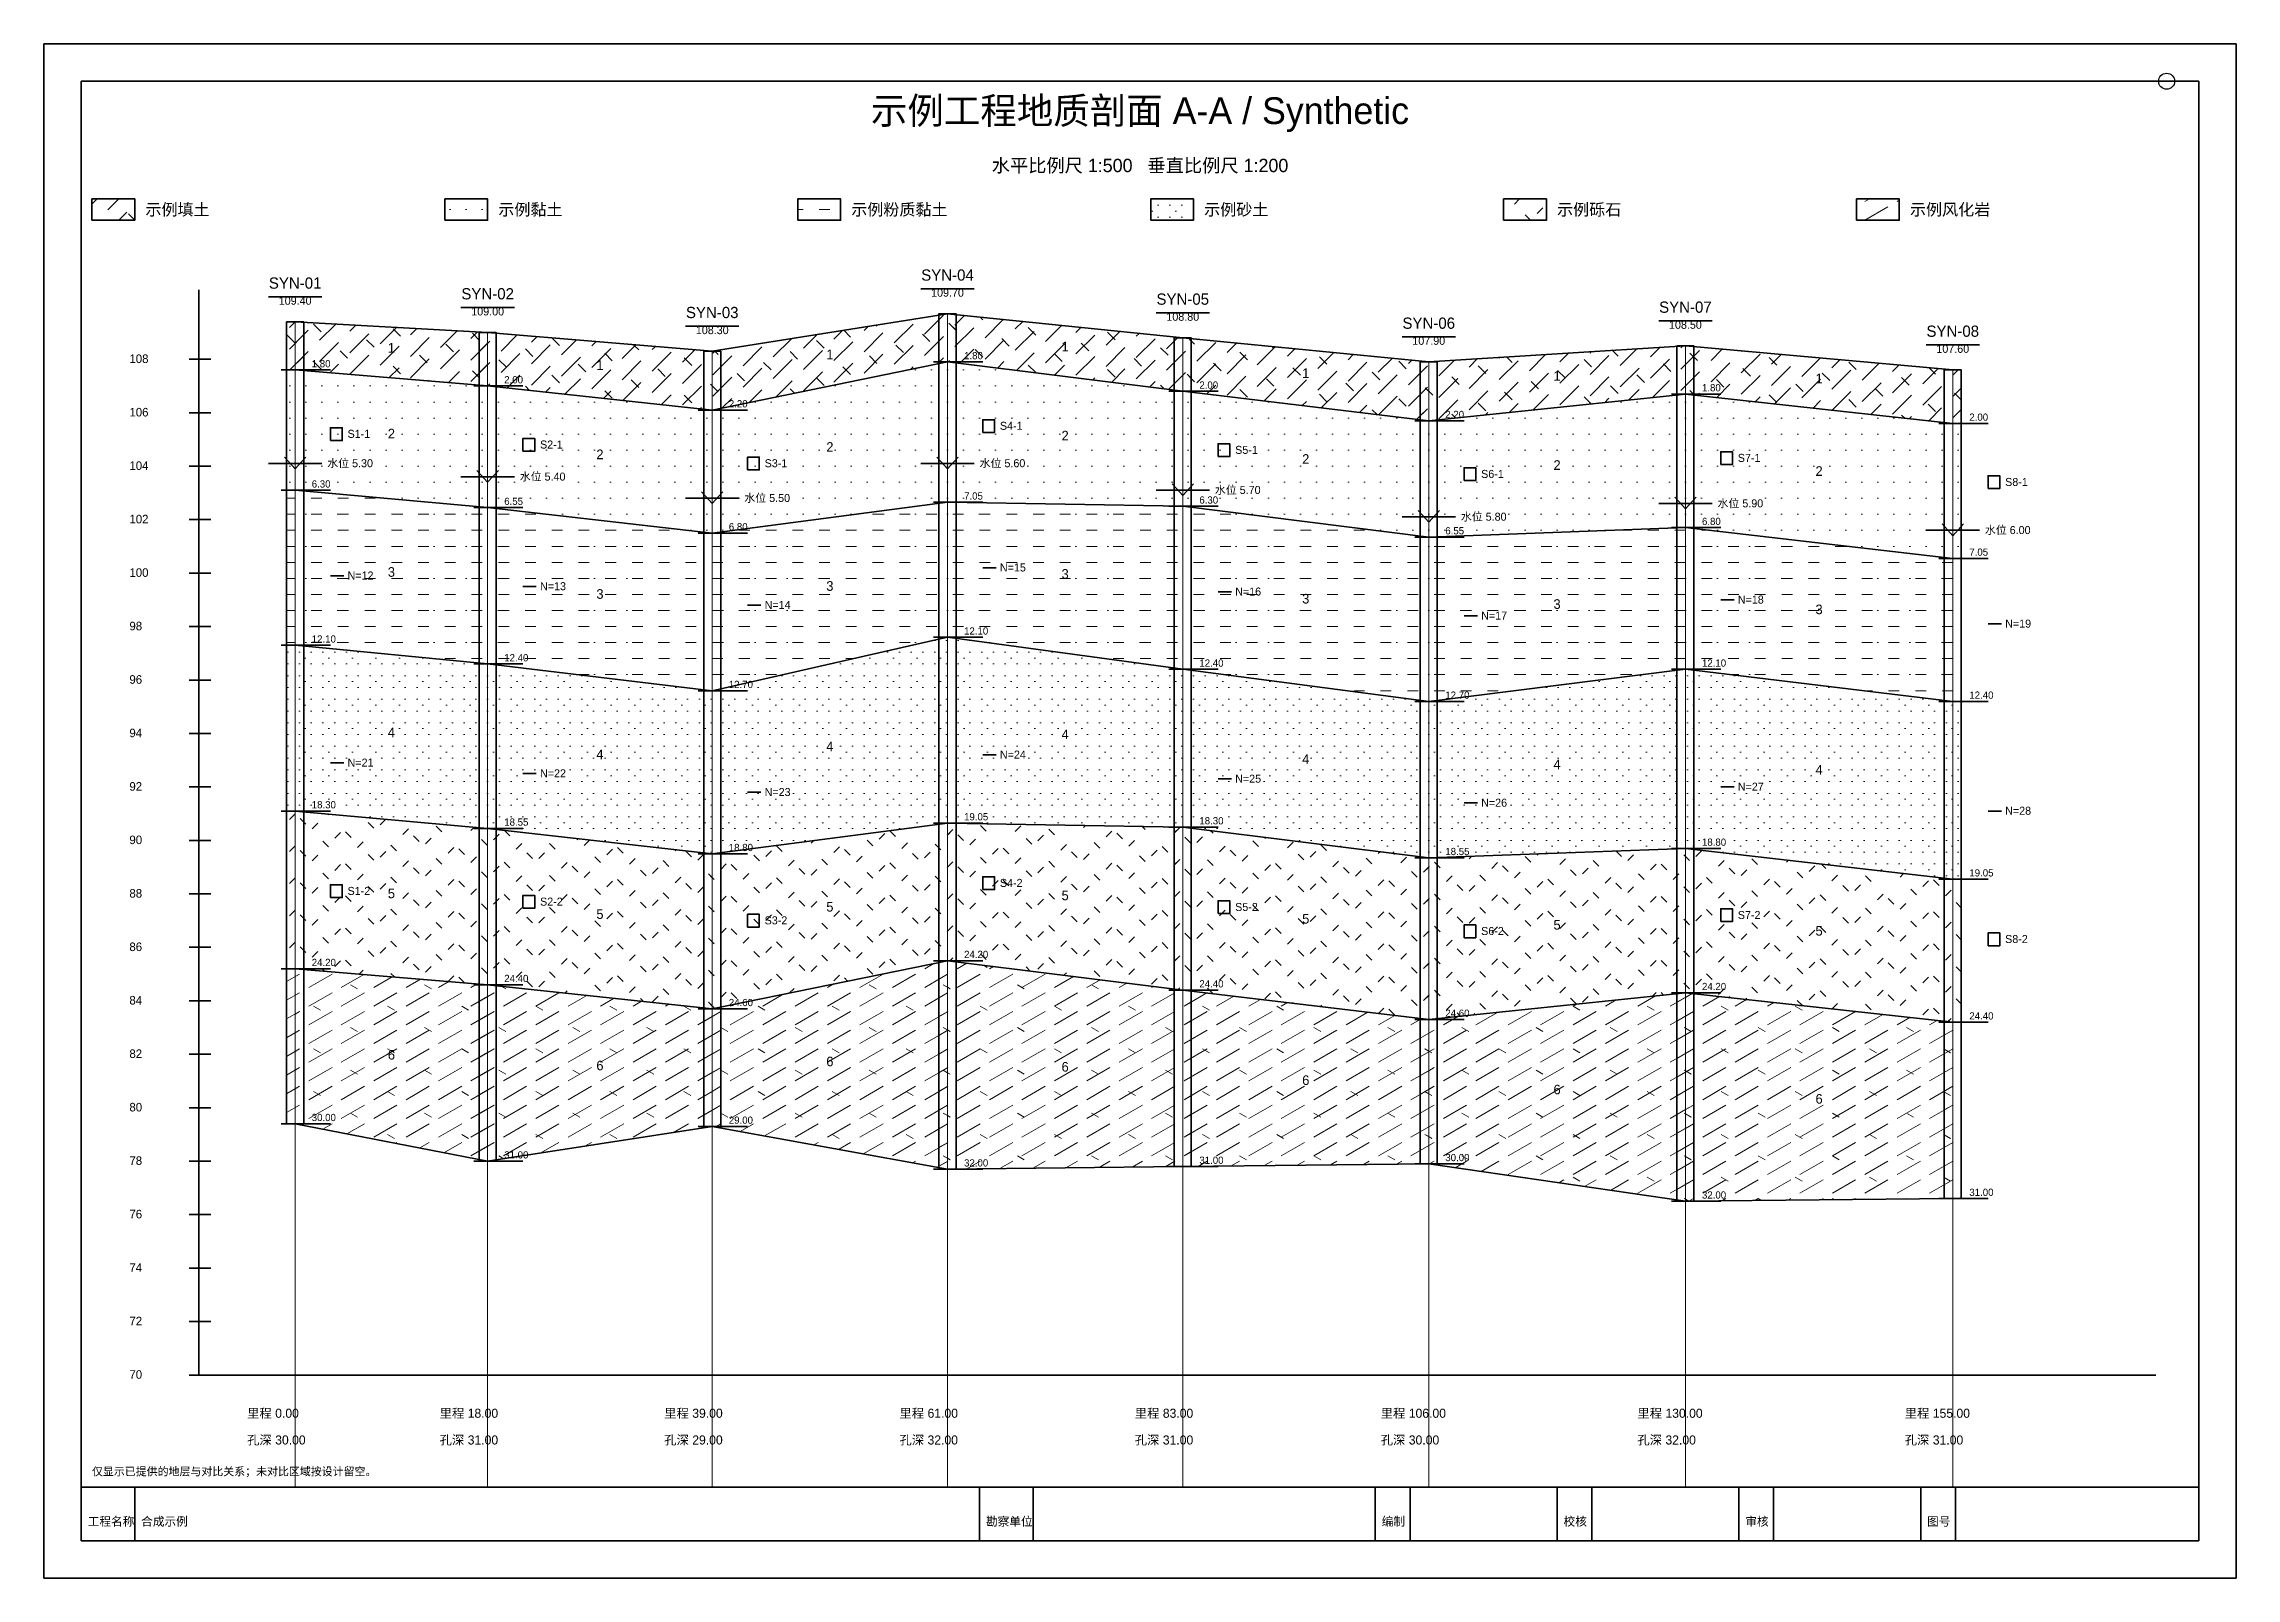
# Model space of a CAD drawing. Header units: millimetres. Extents: x 5 to 415, y 5 to 292.
import ezdxf
from ezdxf.enums import TextEntityAlignment as Align

# ---------------------------------------------------------------- set-up
doc = ezdxf.new("R2010")
doc.units = ezdxf.units.MM
doc.linetypes.add('GEO_2A0EAE730C511BD5_CONT', pattern=[0])
doc.layers.get('0').update_dxf_attribs({"linetype": 'CONTINUOUS'})
for name, color, linetype, lineweight in [('GEO_BOUNDARY', 7, 'GEO_2A0EAE730C511BD5_CONT', 35), ('GEO_FRAME', 7, 'GEO_2A0EAE730C511BD5_CONT', 35), ('GEO_GUIDE', 9, 'GEO_2A0EAE730C511BD5_CONT', 9), ('GEO_HATCH', 8, 'GEO_2A0EAE730C511BD5_CONT', 18), ('GEO_TEXT', 7, 'GEO_2A0EAE730C511BD5_CONT', 18)]:
    doc.layers.add(name, color=color, linetype=linetype, lineweight=lineweight)
doc.styles.get("Standard").update_dxf_attribs({"font": 'sans-serif'})
pattern_1 = [(45, (0, 0), (0, 4), [5, -3]), (315, (1, 0), (0, 7), [2, -5])]
pattern_2 = [(0, (0, 0), (0, 3), [0, -3])]
pattern_3 = [(0, (0, 0), (0, 3), [2, -3]), (90, (0, 0), (6, 0), [0, -6])]
pattern_4 = [(0, (0, 0), (0, 2.2), [0, -2.2]), (0, (1.1, 1.1), (0, 4.4), [0, -4.4])]
pattern_5 = [(45, (0, 0), (0, 6), [1.5, -4.5]), (315, (2, 0), (0, 6), [1.5, -4.5])]
pattern_6 = [(30, (0, 0), (0, 3.5), [5, -2]), (330, (0, 0), (0, 8), [1.5, -6.5])]

msp = doc.modelspace()

# ---------------------------------------------------------------- hatches: boundary and pattern name
at = {"layer": 'GEO_HATCH'}
h = msp.add_hatch(dxfattribs=at)
h.set_pattern_fill('GEO_FILL', color=256, style=0)
h.set_pattern_definition(pattern_1)
h.paths.add_polyline_path([(14, 259), (22, 259), (22, 263), (14, 263)])
h = msp.add_hatch(dxfattribs=at)
h.set_pattern_fill('GEO_FINE_SOIL', color=256, style=0)
h.set_pattern_definition(pattern_2)
h.paths.add_polyline_path([(80, 259), (88, 259), (88, 263), (80, 263)])
h = msp.add_hatch(dxfattribs=at)
h.set_pattern_fill('GEO_SILTY_CLAY', color=256, style=0)
h.set_pattern_definition(pattern_3)
h.paths.add_polyline_path([(146, 259), (154, 259), (154, 263), (146, 263)])
h = msp.add_hatch(dxfattribs=at)
h.set_pattern_fill('GEO_SAND', color=256, style=0)
h.set_pattern_definition(pattern_4)
h.paths.add_polyline_path([(212, 259), (220, 259), (220, 263), (212, 263)])
h = msp.add_hatch(dxfattribs=at)
h.set_pattern_fill('GEO_GRAVEL', color=256, style=0)
h.set_pattern_definition(pattern_5)
h.paths.add_polyline_path([(278, 259), (286, 259), (286, 263), (278, 263)])
h = msp.add_hatch(dxfattribs=at)
h.set_pattern_fill('GEO_WEATHERED_ROCK', color=256, style=0)
h.set_pattern_definition(pattern_6)
h.paths.add_polyline_path([(344, 259), (352, 259), (352, 263), (344, 263)])
h = msp.add_hatch(dxfattribs=at)
h.set_pattern_fill('GEO_FILL', color=256, style=0)
h.set_pattern_definition(pattern_1)
h.paths.add_polyline_path([(50.4, 231), (53.6, 231), (53.6, 240), (50.4, 240)])
h = msp.add_hatch(dxfattribs=at)
h.set_pattern_fill('GEO_FILL', color=256, style=0)
h.set_pattern_definition(pattern_1)
h.paths.add_polyline_path([(52, 231), (88, 228), (88, 238), (52, 240)])
h = msp.add_hatch(dxfattribs=at)
h.set_pattern_fill('GEO_FILL', color=256, style=0)
h.set_pattern_definition(pattern_1)
h.paths.add_polyline_path([(86.4, 228), (89.6, 228), (89.6, 238), (86.4, 238)])
h = msp.add_hatch(dxfattribs=at)
h.set_pattern_fill('GEO_FILL', color=256, style=0)
h.set_pattern_definition(pattern_1)
h.paths.add_polyline_path([(88, 228), (130, 223.5), (130, 234.5), (88, 238)])
h = msp.add_hatch(dxfattribs=at)
h.set_pattern_fill('GEO_FILL', color=256, style=0)
h.set_pattern_definition(pattern_1)
h.paths.add_polyline_path([(130, 223.5), (174, 232.5), (174, 241.5), (130, 234.5)])
h = msp.add_hatch(dxfattribs=at)
h.set_pattern_fill('GEO_FILL', color=256, style=0)
h.set_pattern_definition(pattern_1)
h.paths.add_polyline_path([(172.4, 232.5), (175.6, 232.5), (175.6, 241.5), (172.4, 241.5)])
h = msp.add_hatch(dxfattribs=at)
h.set_pattern_fill('GEO_FILL', color=256, style=0)
h.set_pattern_definition(pattern_1)
h.paths.add_polyline_path([(174, 232.5), (218, 227), (218, 237), (174, 241.5)])
h = msp.add_hatch(dxfattribs=at)
h.set_pattern_fill('GEO_FILL', color=256, style=0)
h.set_pattern_definition(pattern_1)
h.paths.add_polyline_path([(128.4, 223.5), (131.6, 223.5), (131.6, 234.5), (128.4, 234.5)])
h = msp.add_hatch(dxfattribs=at)
h.set_pattern_fill('GEO_FILL', color=256, style=0)
h.set_pattern_definition(pattern_1)
h.paths.add_polyline_path([(216.4, 227), (219.6, 227), (219.6, 237), (216.4, 237)])
h = msp.add_hatch(dxfattribs=at)
h.set_pattern_fill('GEO_FILL', color=256, style=0)
h.set_pattern_definition(pattern_1)
h.paths.add_polyline_path([(218, 227), (264, 221.5), (264, 232.5), (218, 237)])
h = msp.add_hatch(dxfattribs=at)
h.set_pattern_fill('GEO_FILL', color=256, style=0)
h.set_pattern_definition(pattern_1)
h.paths.add_polyline_path([(264, 221.5), (312, 226.5), (312, 235.5), (264, 232.5)])
h = msp.add_hatch(dxfattribs=at)
h.set_pattern_fill('GEO_FILL', color=256, style=0)
h.set_pattern_definition(pattern_1)
h.paths.add_polyline_path([(310.4, 226.5), (313.6, 226.5), (313.6, 235.5), (310.4, 235.5)])
h = msp.add_hatch(dxfattribs=at)
h.set_pattern_fill('GEO_FILL', color=256, style=0)
h.set_pattern_definition(pattern_1)
h.paths.add_polyline_path([(312, 226.5), (362, 221), (362, 231), (312, 235.5)])
h = msp.add_hatch(dxfattribs=at)
h.set_pattern_fill('GEO_FINE_SOIL', color=256, style=0)
h.set_pattern_definition(pattern_2)
h.paths.add_polyline_path([(50.4, 208.5), (53.6, 208.5), (53.6, 231), (50.4, 231)])
h = msp.add_hatch(dxfattribs=at)
h.set_pattern_fill('GEO_FINE_SOIL', color=256, style=0)
h.set_pattern_definition(pattern_2)
h.paths.add_polyline_path([(52, 208.5), (88, 205.25), (88, 228), (52, 231)])
h = msp.add_hatch(dxfattribs=at)
h.set_pattern_fill('GEO_FINE_SOIL', color=256, style=0)
h.set_pattern_definition(pattern_2)
h.paths.add_polyline_path([(130, 200.5), (174, 206.25), (174, 232.5), (130, 223.5)])
h = msp.add_hatch(dxfattribs=at)
h.set_pattern_fill('GEO_FINE_SOIL', color=256, style=0)
h.set_pattern_definition(pattern_2)
h.paths.add_polyline_path([(172.4, 206.25), (175.6, 206.25), (175.6, 232.5), (172.4, 232.5)])
h = msp.add_hatch(dxfattribs=at)
h.set_pattern_fill('GEO_FINE_SOIL', color=256, style=0)
h.set_pattern_definition(pattern_2)
h.paths.add_polyline_path([(174, 206.25), (218, 205.5), (218, 227), (174, 232.5)])
h = msp.add_hatch(dxfattribs=at)
h.set_pattern_fill('GEO_FILL', color=256, style=0)
h.set_pattern_definition(pattern_1)
h.paths.add_polyline_path([(262.4, 221.5), (265.6, 221.5), (265.6, 232.5), (262.4, 232.5)])
h = msp.add_hatch(dxfattribs=at)
h.set_pattern_fill('GEO_FILL', color=256, style=0)
h.set_pattern_definition(pattern_1)
h.paths.add_polyline_path([(360.4, 221), (363.6, 221), (363.6, 231), (360.4, 231)])
h = msp.add_hatch(dxfattribs=at)
h.set_pattern_fill('GEO_FINE_SOIL', color=256, style=0)
h.set_pattern_definition(pattern_2)
h.paths.add_polyline_path([(86.4, 205.25), (89.6, 205.25), (89.6, 228), (86.4, 228)])
h = msp.add_hatch(dxfattribs=at)
h.set_pattern_fill('GEO_FINE_SOIL', color=256, style=0)
h.set_pattern_definition(pattern_2)
h.paths.add_polyline_path([(88, 205.25), (130, 200.5), (130, 223.5), (88, 228)])
h = msp.add_hatch(dxfattribs=at)
h.set_pattern_fill('GEO_FINE_SOIL', color=256, style=0)
h.set_pattern_definition(pattern_2)
h.paths.add_polyline_path([(216.4, 205.5), (219.6, 205.5), (219.6, 227), (216.4, 227)])
h = msp.add_hatch(dxfattribs=at)
h.set_pattern_fill('GEO_FINE_SOIL', color=256, style=0)
h.set_pattern_definition(pattern_2)
h.paths.add_polyline_path([(218, 205.5), (264, 199.75), (264, 221.5), (218, 227)])
h = msp.add_hatch(dxfattribs=at)
h.set_pattern_fill('GEO_FINE_SOIL', color=256, style=0)
h.set_pattern_definition(pattern_2)
h.paths.add_polyline_path([(264, 199.75), (312, 201.5), (312, 226.5), (264, 221.5)])
h = msp.add_hatch(dxfattribs=at)
h.set_pattern_fill('GEO_FINE_SOIL', color=256, style=0)
h.set_pattern_definition(pattern_2)
h.paths.add_polyline_path([(310.4, 201.5), (313.6, 201.5), (313.6, 226.5), (310.4, 226.5)])
h = msp.add_hatch(dxfattribs=at)
h.set_pattern_fill('GEO_FINE_SOIL', color=256, style=0)
h.set_pattern_definition(pattern_2)
h.paths.add_polyline_path([(312, 201.5), (362, 195.75), (362, 221), (312, 226.5)])
h = msp.add_hatch(dxfattribs=at)
h.set_pattern_fill('GEO_FINE_SOIL', color=256, style=0)
h.set_pattern_definition(pattern_2)
h.paths.add_polyline_path([(128.4, 200.5), (131.6, 200.5), (131.6, 223.5), (128.4, 223.5)])
h = msp.add_hatch(dxfattribs=at)
h.set_pattern_fill('GEO_FINE_SOIL', color=256, style=0)
h.set_pattern_definition(pattern_2)
h.paths.add_polyline_path([(262.4, 199.75), (265.6, 199.75), (265.6, 221.5), (262.4, 221.5)])
h = msp.add_hatch(dxfattribs=at)
h.set_pattern_fill('GEO_FINE_SOIL', color=256, style=0)
h.set_pattern_definition(pattern_2)
h.paths.add_polyline_path([(360.4, 195.75), (363.6, 195.75), (363.6, 221), (360.4, 221)])
h = msp.add_hatch(dxfattribs=at)
h.set_pattern_fill('GEO_SILTY_CLAY', color=256, style=0)
h.set_pattern_definition(pattern_3)
h.paths.add_polyline_path([(50.4, 179.5), (53.6, 179.5), (53.6, 208.5), (50.4, 208.5)])
h = msp.add_hatch(dxfattribs=at)
h.set_pattern_fill('GEO_SILTY_CLAY', color=256, style=0)
h.set_pattern_definition(pattern_3)
h.paths.add_polyline_path([(52, 179.5), (88, 176), (88, 205.25), (52, 208.5)])
h = msp.add_hatch(dxfattribs=at)
h.set_pattern_fill('GEO_SILTY_CLAY', color=256, style=0)
h.set_pattern_definition(pattern_3)
h.paths.add_polyline_path([(86.4, 176), (89.6, 176), (89.6, 205.25), (86.4, 205.25)])
h = msp.add_hatch(dxfattribs=at)
h.set_pattern_fill('GEO_SILTY_CLAY', color=256, style=0)
h.set_pattern_definition(pattern_3)
h.paths.add_polyline_path([(88, 176), (130, 171), (130, 200.5), (88, 205.25)])
h = msp.add_hatch(dxfattribs=at)
h.set_pattern_fill('GEO_SILTY_CLAY', color=256, style=0)
h.set_pattern_definition(pattern_3)
h.paths.add_polyline_path([(130, 171), (174, 181), (174, 206.25), (130, 200.5)])
h = msp.add_hatch(dxfattribs=at)
h.set_pattern_fill('GEO_SILTY_CLAY', color=256, style=0)
h.set_pattern_definition(pattern_3)
h.paths.add_polyline_path([(172.4, 181), (175.6, 181), (175.6, 206.25), (172.4, 206.25)])
h = msp.add_hatch(dxfattribs=at)
h.set_pattern_fill('GEO_SILTY_CLAY', color=256, style=0)
h.set_pattern_definition(pattern_3)
h.paths.add_polyline_path([(174, 181), (218, 175), (218, 205.5), (174, 206.25)])
h = msp.add_hatch(dxfattribs=at)
h.set_pattern_fill('GEO_SILTY_CLAY', color=256, style=0)
h.set_pattern_definition(pattern_3)
h.paths.add_polyline_path([(216.4, 175), (219.6, 175), (219.6, 205.5), (216.4, 205.5)])
h = msp.add_hatch(dxfattribs=at)
h.set_pattern_fill('GEO_SILTY_CLAY', color=256, style=0)
h.set_pattern_definition(pattern_3)
h.paths.add_polyline_path([(218, 175), (264, 169), (264, 199.75), (218, 205.5)])
h = msp.add_hatch(dxfattribs=at)
h.set_pattern_fill('GEO_SILTY_CLAY', color=256, style=0)
h.set_pattern_definition(pattern_3)
h.paths.add_polyline_path([(264, 169), (312, 175), (312, 201.5), (264, 199.75)])
h = msp.add_hatch(dxfattribs=at)
h.set_pattern_fill('GEO_SILTY_CLAY', color=256, style=0)
h.set_pattern_definition(pattern_3)
h.paths.add_polyline_path([(310.4, 175), (313.6, 175), (313.6, 201.5), (310.4, 201.5)])
h = msp.add_hatch(dxfattribs=at)
h.set_pattern_fill('GEO_SILTY_CLAY', color=256, style=0)
h.set_pattern_definition(pattern_3)
h.paths.add_polyline_path([(312, 175), (362, 169), (362, 195.75), (312, 201.5)])
h = msp.add_hatch(dxfattribs=at)
h.set_pattern_fill('GEO_SILTY_CLAY', color=256, style=0)
h.set_pattern_definition(pattern_3)
h.paths.add_polyline_path([(128.4, 171), (131.6, 171), (131.6, 200.5), (128.4, 200.5)])
h = msp.add_hatch(dxfattribs=at)
h.set_pattern_fill('GEO_SILTY_CLAY', color=256, style=0)
h.set_pattern_definition(pattern_3)
h.paths.add_polyline_path([(262.4, 169), (265.6, 169), (265.6, 199.75), (262.4, 199.75)])
h = msp.add_hatch(dxfattribs=at)
h.set_pattern_fill('GEO_SILTY_CLAY', color=256, style=0)
h.set_pattern_definition(pattern_3)
h.paths.add_polyline_path([(360.4, 169), (363.6, 169), (363.6, 195.75), (360.4, 195.75)])
h = msp.add_hatch(dxfattribs=at)
h.set_pattern_fill('GEO_SAND', color=256, style=0)
h.set_pattern_definition(pattern_4)
h.paths.add_polyline_path([(130, 140.5), (174, 146.25), (174, 181), (130, 171)])
h = msp.add_hatch(dxfattribs=at)
h.set_pattern_fill('GEO_SAND', color=256, style=0)
h.set_pattern_definition(pattern_4)
h.paths.add_polyline_path([(172.4, 146.25), (175.6, 146.25), (175.6, 181), (172.4, 181)])
h = msp.add_hatch(dxfattribs=at)
h.set_pattern_fill('GEO_SAND', color=256, style=0)
h.set_pattern_definition(pattern_4)
h.paths.add_polyline_path([(174, 146.25), (218, 145.5), (218, 175), (174, 181)])
h = msp.add_hatch(dxfattribs=at)
h.set_pattern_fill('GEO_SAND', color=256, style=0)
h.set_pattern_definition(pattern_4)
h.paths.add_polyline_path([(50.4, 148.5), (53.6, 148.5), (53.6, 179.5), (50.4, 179.5)])
h = msp.add_hatch(dxfattribs=at)
h.set_pattern_fill('GEO_SAND', color=256, style=0)
h.set_pattern_definition(pattern_4)
h.paths.add_polyline_path([(52, 148.5), (88, 145.25), (88, 176), (52, 179.5)])
h = msp.add_hatch(dxfattribs=at)
h.set_pattern_fill('GEO_SAND', color=256, style=0)
h.set_pattern_definition(pattern_4)
h.paths.add_polyline_path([(86.4, 145.25), (89.6, 145.25), (89.6, 176), (86.4, 176)])
h = msp.add_hatch(dxfattribs=at)
h.set_pattern_fill('GEO_SAND', color=256, style=0)
h.set_pattern_definition(pattern_4)
h.paths.add_polyline_path([(88, 145.25), (130, 140.5), (130, 171), (88, 176)])
h = msp.add_hatch(dxfattribs=at)
h.set_pattern_fill('GEO_SAND', color=256, style=0)
h.set_pattern_definition(pattern_4)
h.paths.add_polyline_path([(216.4, 145.5), (219.6, 145.5), (219.6, 175), (216.4, 175)])
h = msp.add_hatch(dxfattribs=at)
h.set_pattern_fill('GEO_SAND', color=256, style=0)
h.set_pattern_definition(pattern_4)
h.paths.add_polyline_path([(218, 145.5), (264, 139.75), (264, 169), (218, 175)])
h = msp.add_hatch(dxfattribs=at)
h.set_pattern_fill('GEO_SAND', color=256, style=0)
h.set_pattern_definition(pattern_4)
h.paths.add_polyline_path([(264, 139.75), (312, 141.5), (312, 175), (264, 169)])
h = msp.add_hatch(dxfattribs=at)
h.set_pattern_fill('GEO_SAND', color=256, style=0)
h.set_pattern_definition(pattern_4)
h.paths.add_polyline_path([(310.4, 141.5), (313.6, 141.5), (313.6, 175), (310.4, 175)])
h = msp.add_hatch(dxfattribs=at)
h.set_pattern_fill('GEO_SAND', color=256, style=0)
h.set_pattern_definition(pattern_4)
h.paths.add_polyline_path([(312, 141.5), (362, 135.75), (362, 169), (312, 175)])
h = msp.add_hatch(dxfattribs=at)
h.set_pattern_fill('GEO_SAND', color=256, style=0)
h.set_pattern_definition(pattern_4)
h.paths.add_polyline_path([(128.4, 140.5), (131.6, 140.5), (131.6, 171), (128.4, 171)])
h = msp.add_hatch(dxfattribs=at)
h.set_pattern_fill('GEO_SAND', color=256, style=0)
h.set_pattern_definition(pattern_4)
h.paths.add_polyline_path([(262.4, 139.75), (265.6, 139.75), (265.6, 169), (262.4, 169)])
h = msp.add_hatch(dxfattribs=at)
h.set_pattern_fill('GEO_SAND', color=256, style=0)
h.set_pattern_definition(pattern_4)
h.paths.add_polyline_path([(360.4, 135.75), (363.6, 135.75), (363.6, 169), (360.4, 169)])
h = msp.add_hatch(dxfattribs=at)
h.set_pattern_fill('GEO_GRAVEL', color=256, style=0)
h.set_pattern_definition(pattern_5)
h.paths.add_polyline_path([(50.4, 119), (53.6, 119), (53.6, 148.5), (50.4, 148.5)])
h = msp.add_hatch(dxfattribs=at)
h.set_pattern_fill('GEO_GRAVEL', color=256, style=0)
h.set_pattern_definition(pattern_5)
h.paths.add_polyline_path([(52, 119), (88, 116), (88, 145.25), (52, 148.5)])
h = msp.add_hatch(dxfattribs=at)
h.set_pattern_fill('GEO_GRAVEL', color=256, style=0)
h.set_pattern_definition(pattern_5)
h.paths.add_polyline_path([(86.4, 116), (89.6, 116), (89.6, 145.25), (86.4, 145.25)])
h = msp.add_hatch(dxfattribs=at)
h.set_pattern_fill('GEO_GRAVEL', color=256, style=0)
h.set_pattern_definition(pattern_5)
h.paths.add_polyline_path([(88, 116), (130, 111.5), (130, 140.5), (88, 145.25)])
h = msp.add_hatch(dxfattribs=at)
h.set_pattern_fill('GEO_GRAVEL', color=256, style=0)
h.set_pattern_definition(pattern_5)
h.paths.add_polyline_path([(130, 111.5), (174, 120.5), (174, 146.25), (130, 140.5)])
h = msp.add_hatch(dxfattribs=at)
h.set_pattern_fill('GEO_GRAVEL', color=256, style=0)
h.set_pattern_definition(pattern_5)
h.paths.add_polyline_path([(172.4, 120.5), (175.6, 120.5), (175.6, 146.25), (172.4, 146.25)])
h = msp.add_hatch(dxfattribs=at)
h.set_pattern_fill('GEO_GRAVEL', color=256, style=0)
h.set_pattern_definition(pattern_5)
h.paths.add_polyline_path([(174, 120.5), (218, 115), (218, 145.5), (174, 146.25)])
h = msp.add_hatch(dxfattribs=at)
h.set_pattern_fill('GEO_GRAVEL', color=256, style=0)
h.set_pattern_definition(pattern_5)
h.paths.add_polyline_path([(216.4, 115), (219.6, 115), (219.6, 145.5), (216.4, 145.5)])
h = msp.add_hatch(dxfattribs=at)
h.set_pattern_fill('GEO_GRAVEL', color=256, style=0)
h.set_pattern_definition(pattern_5)
h.paths.add_polyline_path([(218, 115), (264, 109.5), (264, 139.75), (218, 145.5)])
h = msp.add_hatch(dxfattribs=at)
h.set_pattern_fill('GEO_GRAVEL', color=256, style=0)
h.set_pattern_definition(pattern_5)
h.paths.add_polyline_path([(128.4, 111.5), (131.6, 111.5), (131.6, 140.5), (128.4, 140.5)])
h = msp.add_hatch(dxfattribs=at)
h.set_pattern_fill('GEO_GRAVEL', color=256, style=0)
h.set_pattern_definition(pattern_5)
h.paths.add_polyline_path([(262.4, 109.5), (265.6, 109.5), (265.6, 139.75), (262.4, 139.75)])
h = msp.add_hatch(dxfattribs=at)
h.set_pattern_fill('GEO_GRAVEL', color=256, style=0)
h.set_pattern_definition(pattern_5)
h.paths.add_polyline_path([(264, 109.5), (312, 114.5), (312, 141.5), (264, 139.75)])
h = msp.add_hatch(dxfattribs=at)
h.set_pattern_fill('GEO_GRAVEL', color=256, style=0)
h.set_pattern_definition(pattern_5)
h.paths.add_polyline_path([(310.4, 114.5), (313.6, 114.5), (313.6, 141.5), (310.4, 141.5)])
h = msp.add_hatch(dxfattribs=at)
h.set_pattern_fill('GEO_GRAVEL', color=256, style=0)
h.set_pattern_definition(pattern_5)
h.paths.add_polyline_path([(312, 114.5), (362, 109), (362, 135.75), (312, 141.5)])
h = msp.add_hatch(dxfattribs=at)
h.set_pattern_fill('GEO_GRAVEL', color=256, style=0)
h.set_pattern_definition(pattern_5)
h.paths.add_polyline_path([(360.4, 109), (363.6, 109), (363.6, 135.75), (360.4, 135.75)])
h = msp.add_hatch(dxfattribs=at)
h.set_pattern_fill('GEO_WEATHERED_ROCK', color=256, style=0)
h.set_pattern_definition(pattern_6)
h.paths.add_polyline_path([(50.4, 90), (53.6, 90), (53.6, 119), (50.4, 119)])
h = msp.add_hatch(dxfattribs=at)
h.set_pattern_fill('GEO_WEATHERED_ROCK', color=256, style=0)
h.set_pattern_definition(pattern_6)
h.paths.add_polyline_path([(52, 90), (88, 83), (88, 116), (52, 119)])
h = msp.add_hatch(dxfattribs=at)
h.set_pattern_fill('GEO_WEATHERED_ROCK', color=256, style=0)
h.set_pattern_definition(pattern_6)
h.paths.add_polyline_path([(130, 89.5), (174, 81.5), (174, 120.5), (130, 111.5)])
h = msp.add_hatch(dxfattribs=at)
h.set_pattern_fill('GEO_WEATHERED_ROCK', color=256, style=0)
h.set_pattern_definition(pattern_6)
h.paths.add_polyline_path([(172.4, 81.5), (175.6, 81.5), (175.6, 120.5), (172.4, 120.5)])
h = msp.add_hatch(dxfattribs=at)
h.set_pattern_fill('GEO_WEATHERED_ROCK', color=256, style=0)
h.set_pattern_definition(pattern_6)
h.paths.add_polyline_path([(174, 81.5), (218, 82), (218, 115), (174, 120.5)])
h = msp.add_hatch(dxfattribs=at)
h.set_pattern_fill('GEO_WEATHERED_ROCK', color=256, style=0)
h.set_pattern_definition(pattern_6)
h.paths.add_polyline_path([(86.4, 83), (89.6, 83), (89.6, 116), (86.4, 116)])
h = msp.add_hatch(dxfattribs=at)
h.set_pattern_fill('GEO_WEATHERED_ROCK', color=256, style=0)
h.set_pattern_definition(pattern_6)
h.paths.add_polyline_path([(88, 83), (130, 89.5), (130, 111.5), (88, 116)])
h = msp.add_hatch(dxfattribs=at)
h.set_pattern_fill('GEO_WEATHERED_ROCK', color=256, style=0)
h.set_pattern_definition(pattern_6)
h.paths.add_polyline_path([(216.4, 82), (219.6, 82), (219.6, 115), (216.4, 115)])
h = msp.add_hatch(dxfattribs=at)
h.set_pattern_fill('GEO_WEATHERED_ROCK', color=256, style=0)
h.set_pattern_definition(pattern_6)
h.paths.add_polyline_path([(218, 82), (264, 82.5), (264, 109.5), (218, 115)])
h = msp.add_hatch(dxfattribs=at)
h.set_pattern_fill('GEO_WEATHERED_ROCK', color=256, style=0)
h.set_pattern_definition(pattern_6)
h.paths.add_polyline_path([(128.4, 89.5), (131.6, 89.5), (131.6, 111.5), (128.4, 111.5)])
h = msp.add_hatch(dxfattribs=at)
h.set_pattern_fill('GEO_WEATHERED_ROCK', color=256, style=0)
h.set_pattern_definition(pattern_6)
h.paths.add_polyline_path([(264, 82.5), (312, 75.5), (312, 114.5), (264, 109.5)])
h = msp.add_hatch(dxfattribs=at)
h.set_pattern_fill('GEO_WEATHERED_ROCK', color=256, style=0)
h.set_pattern_definition(pattern_6)
h.paths.add_polyline_path([(310.4, 75.5), (313.6, 75.5), (313.6, 114.5), (310.4, 114.5)])
h = msp.add_hatch(dxfattribs=at)
h.set_pattern_fill('GEO_WEATHERED_ROCK', color=256, style=0)
h.set_pattern_definition(pattern_6)
h.paths.add_polyline_path([(312, 75.5), (362, 76), (362, 109), (312, 114.5)])
h = msp.add_hatch(dxfattribs=at)
h.set_pattern_fill('GEO_WEATHERED_ROCK', color=256, style=0)
h.set_pattern_definition(pattern_6)
h.paths.add_polyline_path([(262.4, 82.5), (265.6, 82.5), (265.6, 109.5), (262.4, 109.5)])
h = msp.add_hatch(dxfattribs=at)
h.set_pattern_fill('GEO_WEATHERED_ROCK', color=256, style=0)
h.set_pattern_definition(pattern_6)
h.paths.add_polyline_path([(360.4, 76), (363.6, 76), (363.6, 109), (360.4, 109)])

# ---------------------------------------------------------------- linework, layer by layer
msp.add_circle((402, 285), 1.5)
at = {"layer": 'GEO_BOUNDARY'}
for p, q in [((34, 43), (34, 246)), ((169, 246.2), (179, 246.2)), ((47, 244.7), (57, 244.7)), ((83, 242.7), (93, 242.7)), ((52, 240), (88, 238)), ((88, 238), (130, 234.5)), ((125, 239.2), (135, 239.2)), ((130, 234.5), (174, 241.5)), ((174, 241.5), (218, 237)), ((213, 241.7), (223, 241.7)), ((307, 240.2), (317, 240.2)), ((218, 237), (264, 232.5)), ((259, 237.2), (269, 237.2)), ((264, 232.5), (312, 235.5)), ((312, 235.5), (362, 231)), ((357, 235.7), (367, 235.7)), ((32.2, 233), (36.2, 233)), ((49.4, 231), (58.6, 231)), ((52, 231), (88, 228)), ((52, 231), (88, 228)), ((130, 223.5), (174, 232.5)), ((130, 223.5), (174, 232.5)), ((171.4, 232.5), (180.6, 232.5)), ((174, 232.5), (218, 227)), ((174, 232.5), (218, 227)), ((85.4, 228), (94.6, 228)), ((88, 228), (130, 223.5)), ((88, 228), (130, 223.5)), ((215.4, 227), (224.6, 227)), ((218, 227), (264, 221.5)), ((218, 227), (264, 221.5)), ((264, 221.5), (312, 226.5)), ((264, 221.5), (312, 226.5)), ((309.4, 226.5), (318.6, 226.5)), ((312, 226.5), (362, 221)), ((312, 226.5), (362, 221)), ((32.2, 223), (36.2, 223)), ((127.4, 223.5), (136.6, 223.5)), ((261.4, 221.5), (270.6, 221.5)), ((359.4, 221), (368.6, 221)), ((47, 213.5), (57, 213.5)), ((169, 213.5), (179, 213.5)), ((32.2, 213), (36.2, 213)), ((83, 211), (93, 211)), ((49.4, 208.5), (58.6, 208.5)), ((52, 208.5), (88, 205.25)), ((52, 208.5), (88, 205.25)), ((85.4, 205.25), (94.6, 205.25)), ((88, 205.25), (130, 200.5)), ((88, 205.25), (130, 200.5)), ((125, 207), (135, 207)), ((130, 200.5), (174, 206.25)), ((130, 200.5), (174, 206.25)), ((171.4, 206.25), (180.6, 206.25)), ((174, 206.25), (218, 205.5)), ((174, 206.25), (218, 205.5)), ((213, 208.5), (223, 208.5)), ((215.4, 205.5), (224.6, 205.5)), ((218, 205.5), (264, 199.75)), ((218, 205.5), (264, 199.75)), ((307, 206), (317, 206)), ((32.2, 203), (36.2, 203)), ((259, 203.5), (269, 203.5)), ((264, 199.75), (312, 201.5)), ((264, 199.75), (312, 201.5)), ((309.4, 201.5), (318.6, 201.5)), ((312, 201.5), (362, 195.75)), ((312, 201.5), (362, 195.75)), ((357, 201), (367, 201)), ((127.4, 200.5), (136.6, 200.5)), ((261.4, 199.75), (270.6, 199.75)), ((32.2, 193), (36.2, 193)), ((180.6, 194), (183.1, 194)), ((359.4, 195.75), (368.6, 195.75)), ((58.6, 192.5), (61.1, 192.5)), ((94.6, 190.5), (97.1, 190.5)), ((224.6, 189.5), (227.1, 189.5)), ((136.6, 187), (139.1, 187)), ((270.6, 185), (273.1, 185)), ((318.6, 188), (321.1, 188)), ((32.2, 183), (36.2, 183)), ((130, 171), (174, 181)), ((130, 171), (174, 181)), ((171.4, 181), (180.6, 181)), ((174, 181), (218, 175)), ((174, 181), (218, 175)), ((368.6, 183.5), (371.1, 183.5)), ((49.4, 179.5), (58.6, 179.5)), ((52, 179.5), (88, 176)), ((52, 179.5), (88, 176)), ((32.2, 173), (36.2, 173)), ((85.4, 176), (94.6, 176)), ((88, 176), (130, 171)), ((88, 176), (130, 171)), ((215.4, 175), (224.6, 175)), ((218, 175), (264, 169)), ((218, 175), (264, 169)), ((264, 169), (312, 175)), ((264, 169), (312, 175)), ((309.4, 175), (318.6, 175)), ((312, 175), (362, 169)), ((312, 175), (362, 169)), ((127.4, 171), (136.6, 171)), ((261.4, 169), (270.6, 169)), ((359.4, 169), (368.6, 169)), ((32.2, 163), (36.2, 163)), ((58.6, 157.5), (61.1, 157.5)), ((180.6, 159), (183.1, 159)), ((32.2, 153), (36.2, 153)), ((94.6, 155.5), (97.1, 155.5)), ((136.6, 152), (139.1, 152)), ((224.6, 154.5), (227.1, 154.5)), ((318.6, 153), (321.1, 153)), ((49.4, 148.5), (58.6, 148.5)), ((52, 148.5), (88, 145.25)), ((52, 148.5), (88, 145.25)), ((270.6, 150), (273.1, 150)), ((368.6, 148.5), (371.1, 148.5)), ((85.4, 145.25), (94.6, 145.25)), ((88, 145.25), (130, 140.5)), ((88, 145.25), (130, 140.5)), ((130, 140.5), (174, 146.25)), ((130, 140.5), (174, 146.25)), ((171.4, 146.25), (180.6, 146.25)), ((174, 146.25), (218, 145.5)), ((174, 146.25), (218, 145.5)), ((215.4, 145.5), (224.6, 145.5)), ((218, 145.5), (264, 139.75)), ((218, 145.5), (264, 139.75)), ((32.2, 143), (36.2, 143)), ((127.4, 140.5), (136.6, 140.5)), ((261.4, 139.75), (270.6, 139.75)), ((264, 139.75), (312, 141.5)), ((264, 139.75), (312, 141.5)), ((309.4, 141.5), (318.6, 141.5)), ((312, 141.5), (362, 135.75)), ((312, 141.5), (362, 135.75)), ((359.4, 135.75), (368.6, 135.75)), ((32.2, 133), (36.2, 133)), ((32.2, 123), (36.2, 123)), ((49.4, 119), (58.6, 119)), ((52, 119), (88, 116)), ((52, 119), (88, 116)), ((130, 111.5), (174, 120.5)), ((130, 111.5), (174, 120.5)), ((171.4, 120.5), (180.6, 120.5)), ((174, 120.5), (218, 115)), ((174, 120.5), (218, 115)), ((85.4, 116), (94.6, 116)), ((88, 116), (130, 111.5)), ((88, 116), (130, 111.5)), ((215.4, 115), (224.6, 115)), ((218, 115), (264, 109.5)), ((218, 115), (264, 109.5)), ((32.2, 113), (36.2, 113)), ((127.4, 111.5), (136.6, 111.5)), ((264, 109.5), (312, 114.5)), ((264, 109.5), (312, 114.5)), ((309.4, 114.5), (318.6, 114.5)), ((312, 114.5), (362, 109)), ((312, 114.5), (362, 109)), ((261.4, 109.5), (270.6, 109.5)), ((359.4, 109), (368.6, 109)), ((32.2, 103), (36.2, 103)), ((32.2, 93), (36.2, 93)), ((49.4, 90), (58.6, 90)), ((52, 90), (88, 83)), ((88, 83), (130, 89.5)), ((127.4, 89.5), (136.6, 89.5)), ((130, 89.5), (174, 81.5)), ((32.2, 83), (36.2, 83)), ((85.4, 83), (94.6, 83)), ((174, 81.5), (218, 82)), ((215.4, 82), (224.6, 82)), ((218, 82), (264, 82.5)), ((261.4, 82.5), (270.6, 82.5)), ((264, 82.5), (312, 75.5)), ((171.4, 81.5), (180.6, 81.5)), ((309.4, 75.5), (318.6, 75.5)), ((312, 75.5), (362, 76)), ((359.4, 76), (368.6, 76)), ((32.2, 73), (36.2, 73)), ((32.2, 63), (36.2, 63)), ((32.2, 53), (36.2, 53)), ((32.2, 43), (36.2, 43)), ((34, 43), (400, 43)), ((22, 12), (22, 22)), ((190, 12), (190, 22)), ((260.5, 12), (260.5, 22)), ((294.5, 12), (294.5, 22)), ((328.5, 12), (328.5, 22)), ((362.5, 12), (362.5, 22))]:
    msp.add_line(p, q, dxfattribs=at)
for points in [[(14, 259), (22, 259), (22, 263), (14, 263)], [(80, 259), (88, 259), (88, 263), (80, 263)], [(146, 259), (154, 259), (154, 263), (146, 263)], [(212, 259), (220, 259), (220, 263), (212, 263)], [(278, 259), (286, 259), (286, 263), (278, 263)], [(344, 259), (352, 259), (352, 263), (344, 263)], [(50.4, 90), (53.6, 90), (53.6, 240), (50.4, 240)], [(86.4, 83), (89.6, 83), (89.6, 238), (86.4, 238)], [(172.4, 81.5), (175.6, 81.5), (175.6, 241.5), (172.4, 241.5)], [(128.4, 89.5), (131.6, 89.5), (131.6, 234.5), (128.4, 234.5)], [(216.4, 82), (219.6, 82), (219.6, 237), (216.4, 237)], [(310.4, 75.5), (313.6, 75.5), (313.6, 235.5), (310.4, 235.5)], [(262.4, 82.5), (265.6, 82.5), (265.6, 232.5), (262.4, 232.5)], [(360.4, 76), (363.6, 76), (363.6, 231), (360.4, 231)], [(180.6, 219.3), (182.8, 219.3), (182.8, 221.7), (180.6, 221.7)], [(58.6, 217.8), (60.8, 217.8), (60.8, 220.2), (58.6, 220.2)], [(94.6, 215.8), (96.8, 215.8), (96.8, 218.2), (94.6, 218.2)], [(136.6, 212.3), (138.8, 212.3), (138.8, 214.7), (136.6, 214.7)], [(224.6, 214.8), (226.8, 214.8), (226.8, 217.2), (224.6, 217.2)], [(318.6, 213.3), (320.8, 213.3), (320.8, 215.7), (318.6, 215.7)], [(270.6, 210.3), (272.8, 210.3), (272.8, 212.7), (270.6, 212.7)], [(368.6, 208.8), (370.8, 208.8), (370.8, 211.2), (368.6, 211.2)], [(180.6, 133.8), (182.8, 133.8), (182.8, 136.2), (180.6, 136.2)], [(58.6, 132.3), (60.8, 132.3), (60.8, 134.7), (58.6, 134.7)], [(94.6, 130.3), (96.8, 130.3), (96.8, 132.7), (94.6, 132.7)], [(224.6, 129.3), (226.8, 129.3), (226.8, 131.7), (224.6, 131.7)], [(136.6, 126.8), (138.8, 126.8), (138.8, 129.2), (136.6, 129.2)], [(270.6, 124.8), (272.8, 124.8), (272.8, 127.2), (270.6, 127.2)], [(318.6, 127.8), (320.8, 127.8), (320.8, 130.2), (318.6, 130.2)], [(368.6, 123.3), (370.8, 123.3), (370.8, 125.7), (368.6, 125.7)]]:
    msp.add_lwpolyline(points, close=True, dxfattribs=at)
for points in [[(52, 240), (88, 238), (130, 234.5), (174, 241.5), (218, 237), (264, 232.5), (312, 235.5), (362, 231)], [(50, 214.7), (52, 212.5), (54, 214.7)], [(172, 214.7), (174, 212.5), (176, 214.7)], [(86, 212.2), (88, 210), (90, 212.2)], [(216, 209.7), (218, 207.5), (220, 209.7)], [(128, 208.2), (130, 206), (132, 208.2)], [(310, 207.2), (312, 205), (314, 207.2)], [(262, 204.7), (264, 202.5), (266, 204.7)], [(360, 202.2), (362, 200), (364, 202.2)]]:
    msp.add_lwpolyline(points, dxfattribs=at)
at = {"layer": 'GEO_FRAME'}
for p, q in [((180, 12), (180, 22)), ((254, 12), (254, 22)), ((288, 12), (288, 22)), ((322, 12), (322, 22)), ((356, 12), (356, 22))]:
    msp.add_line(p, q, dxfattribs=at)
for points in [[(5, 5), (415, 5), (415, 292), (5, 292)], [(12, 12), (408, 12), (408, 285), (12, 285)], [(12, 12), (408, 12), (408, 22), (12, 22)]]:
    msp.add_lwpolyline(points, close=True, dxfattribs=at)
at = {"layer": 'GEO_GUIDE'}
for p, q in [((52, 22), (52, 240)), ((88, 22), (88, 238)), ((174, 22), (174, 241.5)), ((130, 22), (130, 234.5)), ((218, 22), (218, 237)), ((312, 22), (312, 235.5)), ((264, 22), (264, 232.5)), ((362, 22), (362, 231))]:
    msp.add_line(p, q, dxfattribs=at)

# ---------------------------------------------------------------- texts
at = {"layer": 'GEO_TEXT'}
for s, height, p in [('示例工程地质剖面 A-A / Synthetic', 5, (210, 277)), ('水平比例尺 1:500   垂直比例尺 1:200', 2.5, (210, 268)), ('SYN-01', 2.1, (52, 246.2)), ('SYN-02', 2.1, (88, 244.2)), ('SYN-04', 2.1, (174, 247.7)), ('109.70', 1.5, (174, 244.7)), ('109.40', 1.5, (52, 243.2)), ('109.00', 1.5, (88, 241.2)), ('SYN-03', 2.1, (130, 240.7)), ('SYN-05', 2.1, (218, 243.2)), ('SYN-07', 2.1, (312, 241.7)), ('108.30', 1.5, (130, 237.7)), ('108.80', 1.5, (218, 240.2)), ('SYN-06', 2.1, (264, 238.7)), ('108.50', 1.5, (312, 238.7)), ('SYN-08', 2.1, (362, 237.2)), ('1', 1.8, (70, 234.25)), ('1', 1.8, (152, 233)), ('1', 1.8, (196, 234.5)), ('107.90', 1.5, (264, 235.7)), ('107.60', 1.5, (362, 234.2)), ('1', 1.8, (109, 231)), ('1', 1.8, (241, 229.5)), ('1', 1.8, (288, 229)), ('1', 1.8, (337, 228.5)), ('2', 1.8, (70, 218.19)), ('2', 1.8, (152, 215.69)), ('2', 1.8, (196, 217.81)), ('2', 1.8, (109, 214.31)), ('2', 1.8, (241, 213.44)), ('2', 1.8, (288, 212.31)), ('2', 1.8, (337, 211.19)), ('3', 1.8, (70, 192.31)), ('3', 1.8, (196, 191.94)), ('3', 1.8, (109, 188.19)), ('3', 1.8, (152, 189.69)), ('3', 1.8, (241, 187.31)), ('3', 1.8, (288, 186.31)), ('3', 1.8, (337, 185.31)), ('4', 1.8, (70, 162.31)), ('4', 1.8, (109, 158.19)), ('4', 1.8, (152, 159.69)), ('4', 1.8, (196, 161.94)), ('4', 1.8, (241, 157.31)), ('4', 1.8, (288, 156.31)), ('4', 1.8, (337, 155.31)), ('5', 1.8, (70, 132.19)), ('5', 1.8, (152, 129.69)), ('5', 1.8, (196, 131.81)), ('5', 1.8, (109, 128.31)), ('5', 1.8, (241, 127.44)), ('5', 1.8, (288, 126.31)), ('5', 1.8, (337, 125.19)), ('6', 1.8, (70, 102)), ('6', 1.8, (152, 100.75)), ('6', 1.8, (109, 100)), ('6', 1.8, (196, 99.75)), ('6', 1.8, (241, 97.25)), ('6', 1.8, (288, 95.5)), ('6', 1.8, (337, 93.75))]:
    msp.add_text(s, height=height, dxfattribs=at).set_placement(p, align=Align.CENTER)
for s, height, p in [('示例填土', 2.2, (24, 259.9)), ('示例黏土', 2.2, (90, 259.9)), ('示例粉质黏土', 2.2, (156, 259.9)), ('示例砂土', 2.2, (222, 259.9)), ('示例砾石', 2.2, (288, 259.9)), ('示例风化岩', 2.2, (354, 259.9)), ('108', 1.6, (21, 232.3)), ('1.80', 1.35, (177.1, 233)), ('1.80', 1.35, (55.1, 231.5)), ('2.00', 1.35, (91.1, 228.5)), ('2.00', 1.35, (221.1, 227.5)), ('1.80', 1.35, (315.1, 227)), ('106', 1.6, (21, 222.3)), ('2.20', 1.35, (133.1, 224)), ('2.20', 1.35, (267.1, 222)), ('2.00', 1.35, (365.1, 221.5)), ('S1-1', 1.5, (61.8, 218.3)), ('S2-1', 1.5, (97.8, 216.3)), ('S4-1', 1.5, (183.8, 219.8)), ('104', 1.6, (21, 212.3)), ('水位 5.30', 1.5, (58, 212.8)), ('S3-1', 1.5, (139.8, 212.8)), ('水位 5.60', 1.5, (180, 212.8)), ('S5-1', 1.5, (227.8, 215.3)), ('S7-1', 1.5, (321.8, 213.8)), ('6.30', 1.35, (55.1, 209)), ('水位 5.40', 1.5, (94, 210.3)), ('水位 5.70', 1.5, (224, 207.8)), ('S6-1', 1.5, (273.8, 210.8)), ('S8-1', 1.5, (371.8, 209.3)), ('6.55', 1.35, (91.1, 205.75)), ('水位 5.50', 1.5, (136, 206.3)), ('7.05', 1.35, (177.1, 206.75)), ('6.30', 1.35, (221.1, 206)), ('水位 5.90', 1.5, (318, 205.3)), ('102', 1.6, (21, 202.3)), ('6.80', 1.35, (133.1, 201)), ('6.55', 1.35, (267.1, 200.25)), ('水位 5.80', 1.5, (270, 202.8)), ('6.80', 1.35, (315.1, 202)), ('水位 6.00', 1.5, (368, 200.3)), ('7.05', 1.35, (365.1, 196.25)), ('100', 1.6, (21, 192.3)), ('N=12', 1.5, (61.8, 191.8)), ('N=15', 1.5, (183.8, 193.3)), ('N=13', 1.5, (97.8, 189.8)), ('N=16', 1.5, (227.8, 188.8)), ('N=18', 1.5, (321.8, 187.3)), ('N=14', 1.5, (139.8, 186.3)), ('N=17', 1.5, (273.8, 184.3)), ('98', 1.6, (21, 182.3)), ('12.10', 1.35, (55.1, 180)), ('12.10', 1.35, (177.1, 181.5)), ('N=19', 1.5, (371.8, 182.8)), ('12.40', 1.35, (91.1, 176.5)), ('12.40', 1.35, (221.1, 175.5)), ('12.10', 1.35, (315.1, 175.5)), ('96', 1.6, (21, 172.3)), ('12.70', 1.35, (133.1, 171.5)), ('12.70', 1.35, (267.1, 169.5)), ('12.40', 1.35, (365.1, 169.5)), ('94', 1.6, (21, 162.3)), ('N=21', 1.5, (61.8, 156.8)), ('N=22', 1.5, (97.8, 154.8)), ('N=24', 1.5, (183.8, 158.3)), ('92', 1.6, (21, 152.3)), ('N=23', 1.5, (139.8, 151.3)), ('N=25', 1.5, (227.8, 153.8)), ('N=27', 1.5, (321.8, 152.3)), ('18.30', 1.35, (55.1, 149)), ('19.05', 1.35, (177.1, 146.75)), ('N=26', 1.5, (273.8, 149.3)), ('N=28', 1.5, (371.8, 147.8)), ('90', 1.6, (21, 142.3)), ('18.55', 1.35, (91.1, 145.75)), ('18.30', 1.35, (221.1, 146)), ('18.80', 1.35, (133.1, 141)), ('18.55', 1.35, (267.1, 140.25)), ('18.80', 1.35, (315.1, 142)), ('S4-2', 1.5, (183.8, 134.3)), ('19.05', 1.35, (365.1, 136.25)), ('88', 1.6, (21, 132.3)), ('S1-2', 1.5, (61.8, 132.8)), ('S2-2', 1.5, (97.8, 130.8)), ('S5-2', 1.5, (227.8, 129.8)), ('S3-2', 1.5, (139.8, 127.3)), ('S7-2', 1.5, (321.8, 128.3)), ('86', 1.6, (21, 122.3)), ('S6-2', 1.5, (273.8, 125.3)), ('S8-2', 1.5, (371.8, 123.8)), ('24.20', 1.35, (55.1, 119.5)), ('24.20', 1.35, (177.1, 121)), ('24.40', 1.35, (91.1, 116.5)), ('24.40', 1.35, (221.1, 115.5)), ('24.20', 1.35, (315.1, 115)), ('84', 1.6, (21, 112.3)), ('24.60', 1.35, (133.1, 112)), ('24.60', 1.35, (267.1, 110)), ('24.40', 1.35, (365.1, 109.5)), ('82', 1.6, (21, 102.3)), ('80', 1.6, (21, 92.3)), ('30.00', 1.35, (55.1, 90.5)), ('29.00', 1.35, (133.1, 90)), ('78', 1.6, (21, 82.3)), ('31.00', 1.35, (91.1, 83.5)), ('32.00', 1.35, (177.1, 82)), ('31.00', 1.35, (221.1, 82.5)), ('30.00', 1.35, (267.1, 83)), ('76', 1.6, (21, 72.3)), ('32.00', 1.35, (315.1, 76)), ('31.00', 1.35, (365.1, 76.5)), ('74', 1.6, (21, 62.3)), ('72', 1.6, (21, 52.3)), ('70', 1.6, (21, 42.3)), ('里程 0.00', 1.7, (43, 35)), ('里程 18.00', 1.7, (79, 35)), ('里程 39.00', 1.7, (121, 35)), ('里程 61.00', 1.7, (165, 35)), ('里程 83.00', 1.7, (209, 35)), ('里程 106.00', 1.7, (255, 35)), ('里程 130.00', 1.7, (303, 35)), ('里程 155.00', 1.7, (353, 35)), ('孔深 30.00', 1.7, (43, 30)), ('孔深 31.00', 1.7, (79, 30)), ('孔深 29.00', 1.7, (121, 30)), ('孔深 32.00', 1.7, (165, 30)), ('孔深 31.00', 1.7, (209, 30)), ('孔深 30.00', 1.7, (255, 30)), ('孔深 32.00', 1.7, (303, 30)), ('孔深 31.00', 1.7, (353, 30)), ('仅显示已提供的地层与对比关系；未对比区域按设计留空。', 1.5, (14, 24.2)), ('工程名称', 1.6, (13.2, 14.8)), ('合成示例', 1.6, (23.2, 14.8)), ('勘察单位', 1.6, (181.2, 14.8)), ('编制', 1.6, (255.2, 14.8)), ('校核', 1.6, (289.2, 14.8)), ('审核', 1.6, (323.2, 14.8)), ('图号', 1.6, (357.2, 14.8))]:
    msp.add_text(s, height=height, dxfattribs=at).set_placement(p)

doc.saveas('drawing.dxf')
